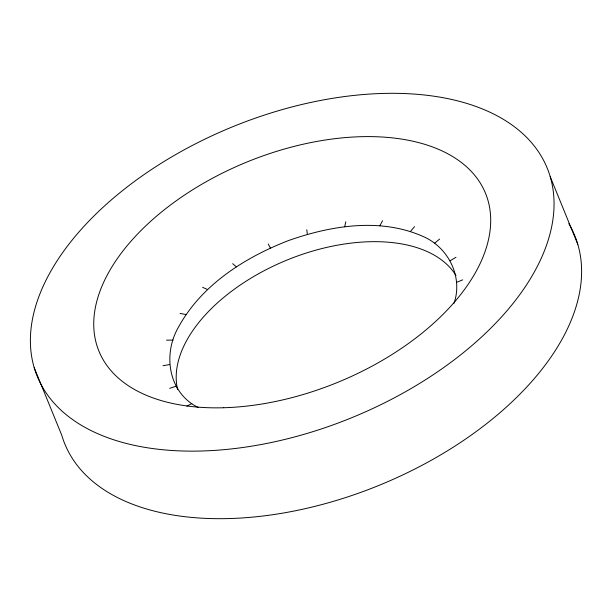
<?xml version="1.0" encoding="UTF-8"?>
<svg xmlns="http://www.w3.org/2000/svg" width="612" height="612" viewBox="0 0 612 612"><rect width="100%" height="100%" fill="white"/><g stroke="black" fill="none" stroke-linecap="round" stroke-linejoin="round"><path stroke-width="0.92" d="M198.089 407.431C168.331 392.751 162.677 354.463 178.367 327.344C201.501 284.924 244.647 257.522 288.657 240.501C331.344 225.484 380.718 217.467 423.42 236.622C448.443 247.523 463.169 277.037 454.035 303.254M344.671 226.769L345.795 221.804M379.845 225.759L382.538 220.741M410.484 231.405L414.538 226.639M434.482 243.324L439.6 239.085M450.21 260.704L456.032 257.239M186.912 406.085L191.778 403.606M456.598 282.362L462.703 279.86M169.677 388.345L176.049 386.226M163.006 365.724L169.662 364.568M166.548 340.173L173.051 340.111M180.058 313.443L185.987 314.514M202.618 287.349L207.59 289.53M232.69 263.673L236.377 266.863M268.232 244.02L270.405 248.051M550.219 176.707A275.423 157.185 -22.2 0 1 201.853 450.998A275.423 157.185 -22.2 0 1 124.58 188.97A275.423 157.185 -22.2 0 1 550.219 176.707L577.782 244.257M34.218 367.743L61.781 435.293A275.423 157.185 -22.2 0 0 380.419 484.796A275.423 157.185 -22.2 0 0 570.208 226.149M306.803 229.745L307.339 234.373M568.808 223.701A275.423 157.185 -22.2 0 1 569.757 225.331M177.572 389.416A151.042 86.2 -22.2 0 1 286.997 260.054A151.042 86.2 -22.2 0 1 455.978 275.507M223.717 407.745A208.791 119.156 -22.2 0 0 487.802 199.818A208.791 119.156 -22.2 0 0 165.141 209.113A208.791 119.156 -22.2 0 0 223.717 407.745"/></g></svg>
